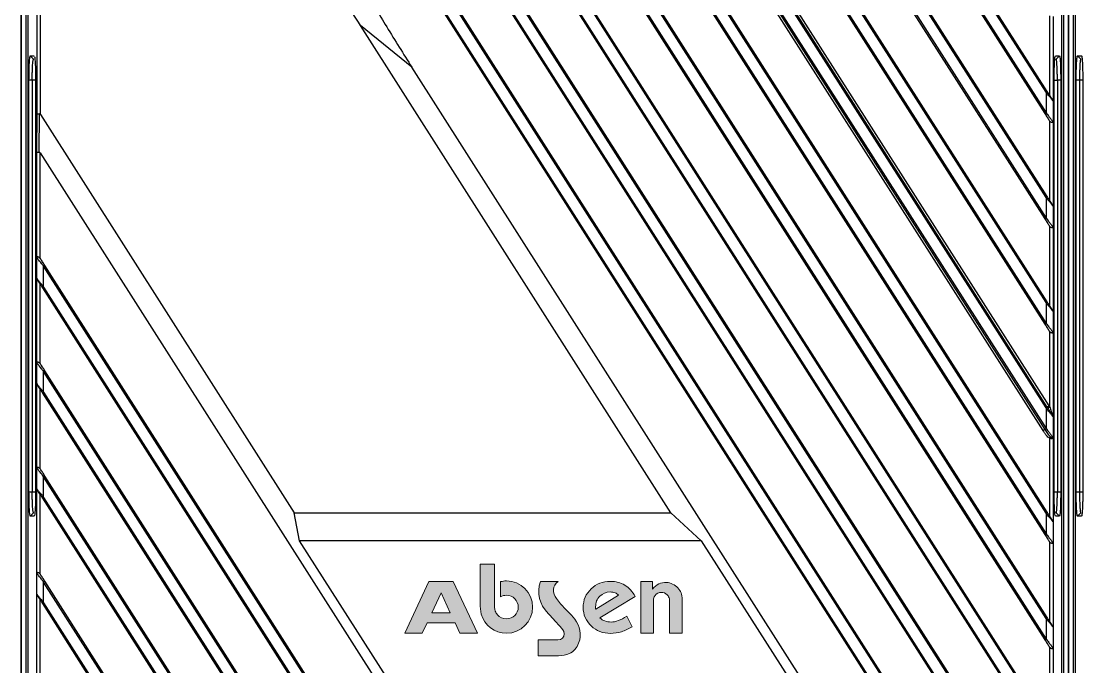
# Model space of a CAD drawing. Header units: millimetres. Extents: x 620 to 19791, y 2539 to 6969.
# Drawn here: x 8529.3 to 8681.4, y 3543.9 to 3636.4 of the extents above; entities that cross this region are included whole.
import ezdxf

# ---------------------------------------------------------------- set-up
doc = ezdxf.new("R2010")
doc.units = ezdxf.units.MM
doc.layers.add('图层 1', color=7, linetype='Continuous', lineweight=18)

# ---------------------------------------------------------------- blocks, each defined once
blk = doc.blocks.new('tgd')
at = {"true_color": 0xf58220}
h = blk.add_hatch(color=30, dxfattribs=at)
edge = h.paths.add_edge_path()
edge.add_spline(control_points=[(18210.37, 4882.79), (18210.45, 4882.59), (18210.56, 4882.4), (18210.7, 4882.24), (18211.01, 4881.88), (18211.47, 4881.66), (18211.98, 4881.66), (18212.91, 4881.66), (18213.67, 4882.42), (18213.67, 4883.35), (18213.67, 4884.29), (18212.91, 4885.05), (18211.98, 4885.05), (18211.67, 4885.05), (18211.38, 4884.97), (18211.14, 4884.83), (18211.14, 4884.83), (18211.14, 4887), (18211.14, 4887), (18211.41, 4887.06), (18211.7, 4887.1), (18211.98, 4887.1), (18214.04, 4887.1), (18215.72, 4885.41), (18215.72, 4883.35), (18215.72, 4881.29), (18214.04, 4879.61), (18211.98, 4879.61), (18210.27, 4879.61), (18208.82, 4880.76), (18208.37, 4882.32), (18208.23, 4882.84), (18208.23, 4883.32), (18208.23, 4883.85), (18208.23, 4883.85), (18208.23, 4884.46), (18208.23, 4884.46), (18208.23, 4884.46), (18208.23, 4889.52), (18208.23, 4889.52), (18208.23, 4889.52), (18210.28, 4889.52), (18210.28, 4889.52), (18210.28, 4887.62), (18210.28, 4885.71), (18210.28, 4883.81), (18210.28, 4883.46), (18210.26, 4883.13), (18210.37, 4882.79)], knot_values=[0, 0, 0, 0, 1, 1, 1, 2, 2, 2, 3, 3, 3, 4, 4, 4, 5, 5, 5, 6, 6, 6, 7, 7, 7, 8, 8, 8, 9, 9, 9, 10, 10, 10, 11, 11, 11, 12, 12, 12, 13, 13, 13, 14, 14, 14, 15, 15, 15, 16, 16, 16, 16], degree=3, periodic=0)
h = blk.add_hatch(color=256)
h.paths.add_polyline_path([(18201.29, 4882.55), (18203.94, 4882.55), (18202.61, 4885.39)], flags=16)
h.paths.add_polyline_path([(18204.61, 4881.11), (18200.62, 4881.11), (18199.92, 4879.61), (18197.4, 4879.61), (18200.86, 4887.03), (18203.13, 4887.03), (18204.37, 4887.03), (18207.83, 4879.61), (18205.31, 4879.61)])
h = blk.add_hatch(color=256)
edge = h.paths.add_edge_path()
edge.add_spline(control_points=[(18216.85, 4887.03), (18216.85, 4887.03), (18219.38, 4887.03), (18219.38, 4887.03), (18218.51, 4886.41), (18218.57, 4885.39), (18219.14, 4884.57), (18219.31, 4884.32), (18219.51, 4884.07), (18219.73, 4883.81), (18220.42, 4882.98), (18221.18, 4882.42), (18221.76, 4881.62), (18222.51, 4880.59), (18222.82, 4879.45), (18222.32, 4878.18), (18222.07, 4877.52), (18221.61, 4876.97), (18220.99, 4876.69), (18220.53, 4876.47), (18220, 4876.39), (18219.44, 4876.39), (18219.44, 4876.39), (18216.53, 4876.39), (18216.53, 4876.39), (18216.53, 4876.39), (18216.53, 4878.64), (18216.53, 4878.64), (18216.53, 4878.64), (18219.35, 4878.64), (18219.35, 4878.64), (18219.35, 4878.64), (18219.35, 4878.64), (18219.35, 4878.64), (18219.35, 4878.64), (18219.35, 4878.64), (18219.35, 4878.64), (18219.35, 4878.64), (18219.36, 4878.64), (18219.36, 4878.64), (18219.36, 4878.64), (18219.36, 4878.64), (18219.36, 4878.64), (18219.85, 4878.65), (18220.25, 4879.05), (18220.25, 4879.54), (18220.25, 4879.97), (18219.91, 4880.27), (18219.65, 4880.57), (18219, 4881.31), (18218.32, 4882.06), (18217.95, 4882.44), (18216.65, 4883.79), (18216.3, 4885.33), (18216.85, 4887.03)], knot_values=[0, 0, 0, 0, 1, 1, 1, 2, 2, 2, 3, 3, 3, 4, 4, 4, 5, 5, 5, 6, 6, 6, 7, 7, 7, 8, 8, 8, 9, 9, 9, 10, 10, 10, 11, 11, 11, 12, 12, 12, 13, 13, 13, 14, 14, 14, 15, 15, 15, 16, 16, 16, 17, 17, 17, 18, 18, 18, 18], degree=3, periodic=0)
h = blk.add_hatch(color=256)
edge = h.paths.add_edge_path()
edge.add_spline(control_points=[(18229.97, 4880.54), (18229.47, 4880.22), (18228.97, 4879.98), (18228.46, 4879.82), (18227.95, 4879.66), (18227.42, 4879.58), (18226.88, 4879.58), (18226.34, 4879.58), (18225.84, 4879.67), (18225.37, 4879.85), (18224.91, 4880.03), (18224.49, 4880.3), (18224.12, 4880.65), (18223.75, 4881), (18223.46, 4881.41), (18223.26, 4881.86), (18223.07, 4882.32), (18222.97, 4882.8), (18222.97, 4883.31), (18222.97, 4883.83), (18223.07, 4884.31), (18223.26, 4884.76), (18223.45, 4885.2), (18223.74, 4885.61), (18224.12, 4885.97), (18224.49, 4886.33), (18224.9, 4886.59), (18225.36, 4886.77), (18225.81, 4886.94), (18226.32, 4887.03), (18226.88, 4887.03), (18227.64, 4887.03), (18228.32, 4886.85), (18228.92, 4886.49), (18229.52, 4886.12), (18230.02, 4885.59), (18230.41, 4884.89), (18230.41, 4884.89), (18225.36, 4881.81), (18225.36, 4881.81), (18225.58, 4881.61), (18225.82, 4881.46), (18226.09, 4881.36), (18226.36, 4881.26), (18226.65, 4881.21), (18226.97, 4881.21), (18227.29, 4881.21), (18227.64, 4881.27), (18228, 4881.41), (18228.37, 4881.54), (18228.78, 4881.75), (18229.24, 4882.04), (18229.24, 4882.04), (18229.97, 4880.54), (18229.97, 4880.54)], knot_values=[0, 0, 0, 0, 1, 1, 1, 2, 2, 2, 3, 3, 3, 4, 4, 4, 5, 5, 5, 6, 6, 6, 7, 7, 7, 8, 8, 8, 9, 9, 9, 10, 10, 10, 11, 11, 11, 12, 12, 12, 13, 13, 13, 14, 14, 14, 15, 15, 15, 16, 16, 16, 17, 17, 17, 18, 18, 18, 18], degree=3, periodic=0)
edge = h.paths.add_edge_path(flags=16)
edge.add_spline(control_points=[(18224.76, 4883.06), (18224.76, 4883.06), (18228.05, 4885.04), (18228.05, 4885.04), (18227.9, 4885.2), (18227.73, 4885.32), (18227.53, 4885.4), (18227.33, 4885.48), (18227.1, 4885.52), (18226.85, 4885.52), (18226.25, 4885.52), (18225.75, 4885.32), (18225.35, 4884.91), (18224.95, 4884.51), (18224.75, 4883.99), (18224.75, 4883.38), (18224.75, 4883.29), (18224.75, 4883.23), (18224.75, 4883.18), (18224.75, 4883.14), (18224.76, 4883.1), (18224.76, 4883.06)], knot_values=[0, 0, 0, 0, 1, 1, 1, 2, 2, 2, 3, 3, 3, 4, 4, 4, 5, 5, 5, 6, 6, 6, 7, 7, 7, 7], degree=3, periodic=0)
h = blk.add_hatch(color=256)
edge = h.paths.add_edge_path()
edge.add_spline(control_points=[(18231.21, 4879.61), (18231.21, 4879.61), (18231.21, 4887.03), (18231.21, 4887.03), (18231.21, 4887.03), (18232.88, 4887.03), (18232.88, 4887.03), (18232.88, 4887.03), (18232.88, 4885.93), (18232.88, 4885.93), (18233.46, 4886.62), (18234.04, 4886.89), (18234.93, 4886.87), (18235.41, 4886.87), (18236.16, 4886.55), (18236.55, 4886.09), (18236.91, 4885.63), (18237.17, 4885.24), (18237.17, 4884.39), (18237.17, 4884.39), (18237.17, 4879.61), (18237.17, 4879.61), (18237.17, 4879.61), (18235.35, 4879.61), (18235.35, 4879.61), (18235.35, 4879.61), (18235.35, 4883.76), (18235.35, 4883.76), (18235.35, 4884.01), (18235.35, 4884.27), (18235.31, 4884.52), (18235.28, 4884.71), (18235.17, 4884.92), (18235.01, 4885.1), (18234.55, 4885.59), (18233.69, 4885.58), (18233.27, 4885.03), (18233.04, 4884.74), (18233.02, 4884.45), (18233.02, 4883.72), (18233.02, 4883.72), (18233.02, 4879.61), (18233.02, 4879.61), (18233.02, 4879.61), (18231.21, 4879.61), (18231.21, 4879.61)], knot_values=[0, 0, 0, 0, 1, 1, 1, 2, 2, 2, 3, 3, 3, 4, 4, 4, 5, 5, 5, 6, 6, 6, 7, 7, 7, 8, 8, 8, 9, 9, 9, 10, 10, 10, 11, 11, 11, 12, 12, 12, 13, 13, 13, 14, 14, 14, 15, 15, 15, 15], degree=3, periodic=0)
at = {"color": 7, "linetype": 'Continuous', "lineweight": 25}
for p, q in [((18289.27, 4863.69), (18185.1, 5027.2)), ((18186.76, 5027.58), (18289.27, 4866.67)), ((18194.1, 5028.15), (18289.27, 4878.77)), ((18194.63, 5026.95), (18289.1, 4878.66)), ((18289.27, 4881.74), (18196, 5028.15)), ((18289.44, 4881.85), (18197, 5026.95)), ((18203.7, 5028.15), (18289.27, 4893.84)), ((18204.23, 5026.95), (18289.1, 4893.73)), ((18289.27, 4896.82), (18205.6, 5028.15)), ((18289.44, 4896.93), (18206.6, 5026.95)), ((18213.31, 5028.15), (18289.27, 4908.92)), ((18213.84, 5026.95), (18289.1, 4908.81)), ((18289.27, 4911.89), (18215.2, 5028.15)), ((18289.44, 4912), (18216.21, 5026.95)), ((18222.91, 5028.15), (18289.27, 4923.99)), ((18223.44, 5026.95), (18289.1, 4923.88)), ((18289.27, 4926.97), (18224.81, 5028.15)), ((18289.44, 4927.08), (18225.81, 5026.95)), ((18232.52, 5028.15), (18289.27, 4939.07)), ((18233.04, 5026.95), (18289.1, 4938.96)), ((18289.27, 4942.05), (18234.41, 5028.15)), ((18289.44, 4942.15), (18235.41, 5026.95)), ((18242.12, 5028.15), (18289.27, 4954.14)), ((18242.65, 5026.95), (18289.1, 4954.04)), ((18289.27, 4957.12), (18244.02, 5028.15)), ((18289.44, 4957.23), (18245.02, 5026.95)), ((18185.78, 5025.77), (18289.1, 4863.58)), ((18289.44, 4866.78), (18187.82, 5026.29)), ((18288.85, 4908.65), (18214.63, 5025.15)), ((18217.71, 5025.15), (18289.69, 4912.16)), ((18289.27, 4848.61), (18178.1, 5023.11)), ((18289.27, 4851.59), (18179.71, 5023.56)), ((18289.44, 4851.7), (18180.35, 5022.94)), ((18178.89, 5021.51), (18289.1, 4848.51)), ((18289.27, 4836.52), (18174.52, 5016.64)), ((18289.44, 4836.62), (18175.88, 5014.87)), ((18289.27, 4833.54), (18174.17, 5014.21)), ((18175.58, 5011.62), (18289.1, 4833.43)), ((18144.74, 4954.06), (18144.74, 5006.9)), ((18145.24, 4953.91), (18145.24, 5006.9)), ((18142.48, 4763.25), (18142.48, 5002.46)), ((18142.48, 5002.46), (18142.48, 4763.25)), ((18143.2, 4763.25), (18143.2, 5002.46)), ((18143.43, 5002.46), (18143.43, 4763.25)), ((18291.53, 4763.25), (18291.53, 5002.46)), ((18291.75, 5002.46), (18291.75, 4763.25)), ((18292.48, 5002.46), (18292.48, 4763.25)), ((18292.48, 4763.25), (18292.48, 5002.46)), ((18293.2, 4763.25), (18293.2, 5002.46)), ((18293.43, 5002.46), (18293.43, 4763.25)), ((18289.77, 4968.07), (18289.77, 4956.71)), ((18290.27, 4967.96), (18290.27, 4955.87)), ((18235.53, 4896.86), (18191.05, 4966.69)), ((18198.43, 4960.69), (18191.05, 4966.69)), ((18143.77, 4962.33), (18144.35, 4962.33)), ((18143.77, 4962.33), (18144.24, 4961.86)), ((18290.61, 4962.33), (18291.19, 4962.33)), ((18290.71, 4961.86), (18291.19, 4962.33)), ((18293.77, 4962.33), (18294.35, 4962.33)), ((18293.77, 4962.33), (18294.24, 4961.86)), ((18289.77, 4817.31), (18198.43, 4960.69)), ((18143.59, 4899.86), (18143.59, 4958.86)), ((18144.06, 4958.86), (18143.59, 4958.86)), ((18144.06, 4958.86), (18144.06, 4899.86)), ((18144.53, 4958.86), (18144.53, 4899.86)), ((18290.43, 4899.86), (18290.43, 4958.86)), ((18291.37, 4958.86), (18290.89, 4958.86)), ((18290.89, 4958.86), (18290.89, 4899.86)), ((18291.37, 4958.86), (18291.37, 4899.86)), ((18293.59, 4899.86), (18293.59, 4958.86)), ((18294.06, 4958.86), (18293.59, 4958.86)), ((18294.06, 4958.86), (18294.06, 4899.86)), ((18294.53, 4958.86), (18294.53, 4899.86)), ((18289.27, 4957.12), (18289.27, 4954.14)), ((18290.27, 4955.87), (18290.27, 4952.89)), ((18144.69, 4948.56), (18144.74, 4954.06)), ((18145.05, 4948.51), (18145.11, 4954.01)), ((18145.24, 4953.91), (18181.58, 4896.86)), ((18289.77, 4952.99), (18289.72, 4953.05)), ((18289.77, 4952.99), (18289.77, 4941.63)), ((18290.27, 4952.89), (18290.27, 4940.79)), ((18144.69, 4933.43), (18144.69, 4948.56)), ((18145.19, 4948.41), (18236.53, 4805.03)), ((18145.19, 4933.32), (18145.19, 4948.41)), ((18289.27, 4942.05), (18289.27, 4939.07)), ((18290.27, 4940.79), (18290.27, 4937.81)), ((18289.77, 4937.92), (18289.72, 4937.98)), ((18289.77, 4937.92), (18289.77, 4926.56)), ((18290.27, 4937.81), (18290.27, 4925.72)), ((18144.69, 4930.45), (18144.69, 4933.43)), ((18145.19, 4933.32), (18145.23, 4933.26)), ((18145.69, 4929.19), (18145.69, 4932.17)), ((18260.78, 4751.51), (18145.69, 4932.17)), ((18259.37, 4754.09), (18145.86, 4932.28)), ((18144.69, 4918.35), (18144.69, 4930.45)), ((18145.19, 4918.25), (18145.19, 4929.61)), ((18145.52, 4929.09), (18259.07, 4750.84)), ((18145.69, 4929.19), (18260.44, 4749.07)), ((18289.27, 4926.97), (18289.27, 4923.99)), ((18290.27, 4925.72), (18290.27, 4922.74)), ((18289.77, 4922.84), (18289.72, 4922.9)), ((18289.77, 4922.84), (18289.77, 4912.04)), ((18290.27, 4922.74), (18290.27, 4910.64)), ((18144.69, 4915.37), (18144.69, 4918.35)), ((18145.19, 4918.25), (18145.23, 4918.18)), ((18256.85, 4742.6), (18145.69, 4917.1)), ((18145.69, 4914.12), (18145.69, 4917.1)), ((18256.07, 4744.2), (18145.86, 4917.2)), ((18144.69, 4903.28), (18144.69, 4915.37)), ((18145.19, 4903.17), (18145.19, 4914.53)), ((18145.52, 4914.01), (18254.61, 4742.77)), ((18145.69, 4914.12), (18255.25, 4742.15)), ((18289.27, 4911.89), (18289.27, 4908.92)), ((18289.52, 4911.88), (18289.44, 4912)), ((18289.69, 4912.16), (18289.77, 4912.04)), ((18290.27, 4910.64), (18290.27, 4907.66)), ((18289.77, 4907.55), (18289.77, 4896.41)), ((18290.27, 4907.66), (18290.27, 4895.56)), ((18144.69, 4900.3), (18144.69, 4903.28)), ((18145.19, 4903.17), (18145.23, 4903.11)), ((18249.18, 4739.95), (18145.86, 4902.13)), ((18145.69, 4899.04), (18145.69, 4902.02)), ((18249.85, 4738.52), (18145.69, 4902.02)), ((18143.59, 4899.86), (18144.06, 4899.86)), ((18144.69, 4888.2), (18144.69, 4900.3)), ((18145.19, 4888.09), (18145.19, 4899.46)), ((18290.89, 4899.86), (18291.37, 4899.86)), ((18293.59, 4899.86), (18294.06, 4899.86)), ((18145.52, 4898.94), (18247.14, 4739.42)), ((18145.69, 4899.04), (18248.2, 4738.14)), ((18144.24, 4896.86), (18143.77, 4896.38)), ((18144.35, 4896.38), (18143.77, 4896.38)), ((18182.35, 4892.86), (18181.58, 4896.86)), ((18181.58, 4896.86), (18235.53, 4896.86)), ((18235.53, 4896.86), (18239.86, 4892.86)), ((18289.27, 4896.82), (18289.27, 4893.84)), ((18291.19, 4896.38), (18290.61, 4896.38)), ((18291.19, 4896.38), (18290.71, 4896.86)), ((18294.24, 4896.86), (18293.77, 4896.38)), ((18294.35, 4896.38), (18293.77, 4896.38)), ((18290.27, 4895.56), (18290.27, 4892.59)), ((18195.1, 4872.86), (18182.35, 4892.86)), ((18239.86, 4892.86), (18182.35, 4892.86)), ((18239.86, 4892.86), (18252.6, 4872.86)), ((18289.77, 4892.69), (18289.72, 4892.75)), ((18289.77, 4892.69), (18289.77, 4881.33)), ((18290.27, 4892.59), (18290.27, 4880.49)), ((18144.69, 4885.22), (18144.69, 4888.2)), ((18145.19, 4888.09), (18145.23, 4888.03)), ((18145.69, 4883.97), (18145.69, 4886.94)), ((18240.85, 4737.56), (18145.69, 4886.94)), ((18240.33, 4738.76), (18145.86, 4887.05)), ((18144.69, 4873.13), (18144.69, 4885.22)), ((18145.19, 4873.02), (18145.19, 4884.38)), ((18145.69, 4883.97), (18238.96, 4737.56)), ((18145.52, 4883.86), (18237.96, 4738.76)), ((18289.27, 4881.74), (18289.27, 4878.77)), ((18290.27, 4880.49), (18290.27, 4877.51)), ((18289.77, 4877.62), (18289.72, 4877.68)), ((18289.77, 4877.62), (18289.77, 4866.25)), ((18290.27, 4877.51), (18290.27, 4865.41))]:
    blk.add_line(p, q, dxfattribs=at)
at = {"color": 8, "linetype": 'Continuous', "lineweight": 25}
for p, q in [((18144.53, 4958.86), (18144.06, 4958.86)), ((18290.43, 4958.86), (18290.89, 4958.86)), ((18294.53, 4958.86), (18294.06, 4958.86)), ((18144.06, 4899.86), (18144.53, 4899.86)), ((18290.43, 4899.86), (18290.89, 4899.86)), ((18294.06, 4899.86), (18294.53, 4899.86))]:
    blk.add_line(p, q, dxfattribs=at)
blk.add_line((18210.37, 4882.79), (18210.37, 4882.79))
blk.add_line((18210.37, 4882.79), (18210.37, 4882.79))
blk.add_line((18210.37, 4882.79), (18210.37, 4882.79))
at = {"color": 7, "linetype": 'Continuous', "lineweight": 25, "flags": 128}
for points in [[(18289.1, 4954.04), (18289.1, 4954.04), (18289.11, 4954.04), (18289.13, 4954.05), (18289.15, 4954.07), (18289.17, 4954.08), (18289.2, 4954.1), (18289.24, 4954.12), (18289.27, 4954.14)], [(18289.1, 4938.96), (18289.1, 4938.96), (18289.11, 4938.97), (18289.13, 4938.98), (18289.15, 4938.99), (18289.17, 4939.01), (18289.2, 4939.03), (18289.24, 4939.05), (18289.27, 4939.07)], [(18145.86, 4932.28), (18145.85, 4932.28), (18145.84, 4932.27), (18145.83, 4932.26), (18145.81, 4932.25), (18145.78, 4932.23), (18145.75, 4932.21), (18145.72, 4932.19), (18145.69, 4932.17)], [(18289.44, 4927.08), (18289.43, 4927.08), (18289.42, 4927.07), (18289.41, 4927.06), (18289.39, 4927.05), (18289.36, 4927.03), (18289.33, 4927.01), (18289.3, 4926.99), (18289.27, 4926.97)], [(18145.86, 4917.2), (18145.85, 4917.2), (18145.84, 4917.2), (18145.83, 4917.19), (18145.81, 4917.17), (18145.78, 4917.16), (18145.75, 4917.14), (18145.72, 4917.12), (18145.69, 4917.1)], [(18145.52, 4914.01), (18145.52, 4914.01), (18145.53, 4914.02), (18145.55, 4914.03), (18145.57, 4914.04), (18145.59, 4914.06), (18145.62, 4914.08), (18145.65, 4914.1), (18145.69, 4914.12)], [(18289.69, 4912.16), (18289.64, 4912.13), (18289.59, 4912.1), (18289.55, 4912.07), (18289.51, 4912.05), (18289.48, 4912.03), (18289.46, 4912.01), (18289.44, 4912), (18289.44, 4912)], [(18145.86, 4902.13), (18145.85, 4902.13), (18145.84, 4902.12), (18145.83, 4902.11), (18145.81, 4902.1), (18145.78, 4902.08), (18145.75, 4902.06), (18145.72, 4902.04), (18145.69, 4902.02)], [(18145.52, 4898.94), (18145.52, 4898.94), (18145.53, 4898.94), (18145.55, 4898.95), (18145.57, 4898.97), (18145.59, 4898.98), (18145.62, 4899), (18145.65, 4899.02), (18145.69, 4899.04)], [(18289.1, 4893.73), (18289.1, 4893.74), (18289.11, 4893.74), (18289.13, 4893.75), (18289.15, 4893.77), (18289.17, 4893.78), (18289.2, 4893.8), (18289.24, 4893.82), (18289.27, 4893.84)], [(18145.86, 4887.05), (18145.85, 4887.05), (18145.84, 4887.04), (18145.83, 4887.03), (18145.81, 4887.02), (18145.78, 4887), (18145.75, 4886.99), (18145.72, 4886.97), (18145.69, 4886.94)], [(18145.52, 4883.86), (18145.52, 4883.86), (18145.53, 4883.87), (18145.55, 4883.88), (18145.57, 4883.89), (18145.59, 4883.91), (18145.62, 4883.93), (18145.65, 4883.95), (18145.69, 4883.97)], [(18289.44, 4881.85), (18289.43, 4881.85), (18289.42, 4881.84), (18289.41, 4881.83), (18289.39, 4881.82), (18289.36, 4881.8), (18289.33, 4881.78), (18289.3, 4881.76), (18289.27, 4881.74)]]:
    blk.add_lwpolyline(points, dxfattribs=at)
at = {"color": 7, "linetype": 'Continuous', "lineweight": 25}
for points, knots in [([(18191.05, 4966.69), (18189.56, 4969.06), (18186.69, 4973.64), (18182.68, 4980.6), (18179.01, 4987.49), (18176.25, 4993.39), (18174.32, 4998.1), (18173.03, 5001.66), (18171.95, 5005.16), (18171.19, 5008.34), (18170.7, 5011.08), (18170.44, 5013.48), (18170.37, 5016.28), (18170.62, 5018.92), (18171.22, 5021.34), (18171.73, 5022.52), (18171.99, 5023.11)], [0, 0, 0, 0, 0.136796, 0.26403, 0.392617, 0.518444, 0.581994, 0.641239, 0.703307, 0.760788, 0.801048, 0.839503, 0.87864, 0.937501, 0.968675, 1, 1, 1, 1]), ([(18177.82, 5008.1), (18177.95, 5006.66), (18178.21, 5003.82), (18179.2, 4999.6), (18180.45, 4995.5), (18181.94, 4991.47), (18183.6, 4987.5), (18185.7, 4982.96), (18188.34, 4977.77), (18191.49, 4972.09), (18194.87, 4966.34), (18197.22, 4962.61), (18198.43, 4960.69)], [0, 0, 0, 0, 0.082893, 0.164199, 0.248341, 0.329369, 0.411417, 0.49587, 0.616703, 0.746397, 0.869316, 1, 1, 1, 1]), ([(18143.59, 4958.86), (18143.59, 4959.3), (18143.6, 4960.21), (18143.64, 4961.37), (18143.7, 4962.17), (18143.75, 4962.28), (18143.77, 4962.33)], [0, 0, 0, 0, 0.246603, 0.4999631, 0.7533416, 1, 1, 1, 1]), ([(18144.06, 4958.86), (18144.06, 4959.06), (18144.06, 4959.46), (18144.07, 4960.04), (18144.09, 4960.58), (18144.12, 4961.18), (18144.15, 4961.52), (18144.18, 4961.69), (18144.21, 4961.81), (18144.23, 4961.84), (18144.24, 4961.86)], [0, 0, 0, 0, 0.131312, 0.254598, 0.383489, 0.523401, 0.751484, 0.778362, 0.828817, 1, 1, 1, 1]), ([(18144.38, 4962.19), (18144.4, 4962.16), (18144.43, 4962.06), (18144.48, 4961.36), (18144.52, 4960.22), (18144.53, 4959.3), (18144.53, 4958.86)], [0, 0, 0, 0, 0.12711, 0.420701, 0.714273, 1, 1, 1, 1]), ([(18290.43, 4958.86), (18290.43, 4959.3), (18290.44, 4960.21), (18290.48, 4961.37), (18290.54, 4962.17), (18290.59, 4962.28), (18290.61, 4962.33)], [0, 0, 0, 0, 0.246594, 0.499973, 0.753386, 1, 1, 1, 1]), ([(18290.89, 4958.86), (18290.89, 4959.06), (18290.89, 4959.46), (18290.88, 4960.04), (18290.86, 4960.58), (18290.83, 4961.17), (18290.8, 4961.51), (18290.77, 4961.69), (18290.75, 4961.81), (18290.73, 4961.84), (18290.71, 4961.86)], [0, 0, 0, 0, 0.13099, 0.254123, 0.382192, 0.521229, 0.74853, 0.776108, 0.827291, 1, 1, 1, 1]), ([(18291.19, 4962.33), (18291.21, 4962.28), (18291.26, 4962.17), (18291.32, 4961.37), (18291.36, 4960.21), (18291.37, 4959.3), (18291.37, 4958.86)], [0, 0, 0, 0, 0.246579, 0.499961, 0.753347, 1, 1, 1, 1]), ([(18293.59, 4958.86), (18293.59, 4958.92), (18293.59, 4959.05), (18293.59, 4959.24), (18293.59, 4959.43), (18293.59, 4959.62), (18293.6, 4959.8), (18293.6, 4959.99), (18293.6, 4960.32), (18293.62, 4960.79), (18293.64, 4961.33), (18293.67, 4961.77), (18293.7, 4962.04), (18293.72, 4962.19), (18293.74, 4962.27), (18293.75, 4962.32), (18293.76, 4962.33), (18293.77, 4962.33)], [0, 0, 0, 0, 0.035389, 0.070551, 0.105594, 0.140628, 0.175763, 0.211108, 0.24677, 0.37421, 0.499994, 0.625649, 0.753238, 0.815424, 0.876889, 0.938218, 1, 1, 1, 1]), ([(18294.24, 4961.86), (18294.24, 4961.85), (18294.23, 4961.85), (18294.22, 4961.84), (18294.21, 4961.81), (18294.2, 4961.76), (18294.18, 4961.68), (18294.16, 4961.56), (18294.15, 4961.43), (18294.13, 4961.26), (18294.12, 4961.05), (18294.1, 4960.76), (18294.09, 4960.37), (18294.07, 4959.95), (18294.06, 4959.6), (18294.06, 4959.35), (18294.06, 4959.1), (18294.06, 4958.94), (18294.06, 4958.86)], [0, 0, 0, 0, 0.036028, 0.072495, 0.109413, 0.146785, 0.230278, 0.280773, 0.345311, 0.409735, 0.477199, 0.548468, 0.664987, 0.785101, 0.840175, 0.896589, 0.948315, 1, 1, 1, 1]), ([(18294.35, 4962.33), (18294.35, 4962.33), (18294.36, 4962.33), (18294.37, 4962.31), (18294.38, 4962.28), (18294.39, 4962.25), (18294.4, 4962.2), (18294.41, 4962.14), (18294.42, 4962.01), (18294.45, 4961.77), (18294.48, 4961.33), (18294.5, 4960.79), (18294.51, 4960.28), (18294.52, 4959.85), (18294.53, 4959.52), (18294.53, 4959.19), (18294.53, 4958.97), (18294.53, 4958.86)], [0, 0, 0, 0, 0.035354, 0.07049, 0.105517, 0.140546, 0.175685, 0.211043, 0.246726, 0.374242, 0.500007, 0.625685, 0.753272, 0.815425, 0.876874, 0.938203, 1, 1, 1, 1]), ([(18289.44, 4957.23), (18289.43, 4957.23), (18289.43, 4957.22), (18289.39, 4957.2), (18289.33, 4957.16), (18289.29, 4957.13), (18289.27, 4957.12)], [0, 0, 0, 0, 0.250002, 0.50001, 0.750016, 1, 1, 1, 1]), ([(18290.27, 4955.87), (18290.26, 4955.87), (18290.25, 4955.89), (18290.17, 4955.99), (18290.06, 4956.13), (18289.89, 4956.35), (18289.62, 4956.67), (18289.39, 4956.96), (18289.27, 4957.12)], [0, 0, 0, 0, 0.098061, 0.217258, 0.34294, 0.45913, 0.70437, 1, 1, 1, 1]), ([(18290.19, 4956.05), (18290.17, 4956.08), (18290.13, 4956.14), (18290.01, 4956.32), (18289.79, 4956.68), (18289.58, 4957.01), (18289.44, 4957.23)], [0, 0, 0, 0, 0.115372, 0.245987, 0.4961, 1, 1, 1, 1]), ([(18290.19, 4956.05), (18290.21, 4956.01), (18290.25, 4955.95), (18290.26, 4955.89), (18290.27, 4955.87)], [0, 0, 0, 0, 0.54153, 1, 1, 1, 1]), ([(18144.74, 4954.06), (18144.75, 4954.05), (18144.77, 4954.04), (18144.87, 4954.03), (18144.98, 4954.02), (18145.07, 4954.02), (18145.11, 4954.01)], [0, 0, 0, 0, 0.305428, 0.573966, 0.80551, 1, 1, 1, 1]), ([(18145.24, 4953.91), (18145.22, 4953.93), (18145.2, 4953.97), (18145.15, 4954.01), (18145.12, 4954.01), (18145.11, 4954.01)], [0, 0, 0, 0, 0.515635, 0.764087, 1, 1, 1, 1]), ([(18289.1, 4954.04), (18289.21, 4953.86), (18289.43, 4953.52), (18289.63, 4953.21), (18289.72, 4953.05)], [0, 0, 0, 0, 0.502861, 1, 1, 1, 1]), ([(18289.27, 4954.14), (18289.4, 4953.98), (18289.63, 4953.69), (18289.9, 4953.36), (18290.07, 4953.14), (18290.18, 4953), (18290.24, 4952.92), (18290.26, 4952.88), (18290.27, 4952.89), (18290.27, 4952.89)], [0, 0, 0, 0, 0.30207, 0.55067, 0.665671, 0.787576, 0.91898, 0.964421, 1, 1, 1, 1]), ([(18289.77, 4952.99), (18289.79, 4952.97), (18289.84, 4952.91), (18289.93, 4952.86), (18290.03, 4952.82), (18290.11, 4952.81), (18290.17, 4952.8), (18290.22, 4952.82), (18290.25, 4952.85), (18290.26, 4952.87), (18290.27, 4952.89)], [0, 0, 0, 0, 0.134895, 0.261911, 0.394646, 0.528442, 0.642516, 0.748171, 0.855387, 1, 1, 1, 1]), ([(18144.69, 4948.56), (18144.69, 4948.56), (18144.71, 4948.54), (18144.79, 4948.53), (18144.9, 4948.52), (18145, 4948.52), (18145.05, 4948.51)], [0, 0, 0, 0, 0.244952, 0.484122, 0.750682, 1, 1, 1, 1]), ([(18145.19, 4948.41), (18145.17, 4948.43), (18145.15, 4948.47), (18145.1, 4948.51), (18145.07, 4948.51), (18145.05, 4948.51)], [0, 0, 0, 0, 0.515842, 0.765288, 1, 1, 1, 1]), ([(18289.44, 4942.15), (18289.43, 4942.15), (18289.43, 4942.15), (18289.39, 4942.12), (18289.33, 4942.09), (18289.29, 4942.06), (18289.27, 4942.05)], [0, 0, 0, 0, 0.250001, 0.500005, 0.750011, 1, 1, 1, 1]), ([(18290.27, 4940.79), (18290.26, 4940.8), (18290.25, 4940.81), (18290.17, 4940.92), (18290.06, 4941.05), (18289.89, 4941.27), (18289.62, 4941.6), (18289.39, 4941.89), (18289.27, 4942.05)], [0, 0, 0, 0, 0.098061, 0.217258, 0.34294, 0.45913, 0.704371, 1, 1, 1, 1]), ([(18290.19, 4940.97), (18290.17, 4941), (18290.13, 4941.07), (18290.01, 4941.25), (18289.79, 4941.6), (18289.58, 4941.93), (18289.44, 4942.15)], [0, 0, 0, 0, 0.115375, 0.245989, 0.496102, 1, 1, 1, 1]), ([(18290.19, 4940.97), (18290.21, 4940.94), (18290.25, 4940.87), (18290.26, 4940.82), (18290.27, 4940.79)], [0, 0, 0, 0, 0.541519, 1, 1, 1, 1]), ([(18289.1, 4938.96), (18289.21, 4938.79), (18289.43, 4938.44), (18289.63, 4938.13), (18289.72, 4937.98)], [0, 0, 0, 0, 0.50286, 1, 1, 1, 1]), ([(18289.27, 4939.07), (18289.4, 4938.91), (18289.63, 4938.61), (18289.9, 4938.28), (18290.07, 4938.06), (18290.18, 4937.92), (18290.24, 4937.84), (18290.26, 4937.81), (18290.27, 4937.81), (18290.27, 4937.81)], [0, 0, 0, 0, 0.302069, 0.55067, 0.66567, 0.787576, 0.918981, 0.964419, 1, 1, 1, 1]), ([(18289.77, 4937.92), (18289.79, 4937.89), (18289.84, 4937.84), (18289.93, 4937.78), (18290.03, 4937.75), (18290.11, 4937.73), (18290.17, 4937.73), (18290.22, 4937.74), (18290.25, 4937.77), (18290.26, 4937.8), (18290.27, 4937.81)], [0, 0, 0, 0, 0.1348976, 0.2619106, 0.394645, 0.5284431, 0.6425228, 0.7481702, 0.8553757, 1, 1, 1, 1]), ([(18145.19, 4933.32), (18145.16, 4933.35), (18145.11, 4933.4), (18145.02, 4933.45), (18144.93, 4933.49), (18144.85, 4933.51), (18144.78, 4933.51), (18144.71, 4933.49), (18144.7, 4933.45), (18144.69, 4933.43)], [0, 0, 0, 0, 0.134064, 0.262042, 0.388292, 0.526967, 0.642029, 0.751286, 1, 1, 1, 1]), ([(18145.69, 4932.17), (18145.58, 4932.31), (18145.34, 4932.61), (18145.06, 4932.94), (18144.89, 4933.19), (18144.79, 4933.3), (18144.71, 4933.38), (18144.7, 4933.41), (18144.69, 4933.43)], [0, 0, 0, 0, 0.2572603, 0.5680919, 0.677195, 0.7708632, 0.8808675, 1, 1, 1, 1]), ([(18145.86, 4932.28), (18145.75, 4932.45), (18145.53, 4932.8), (18145.33, 4933.11), (18145.23, 4933.26)], [0, 0, 0, 0, 0.502858, 1, 1, 1, 1]), ([(18144.69, 4930.45), (18144.69, 4930.44), (18144.71, 4930.43), (18144.77, 4930.34), (18144.88, 4930.21), (18145.06, 4929.99), (18145.33, 4929.64), (18145.56, 4929.35), (18145.69, 4929.19)], [0, 0, 0, 0, 0.09337, 0.196879, 0.314766, 0.449933, 0.705778, 1, 1, 1, 1]), ([(18144.77, 4930.27), (18144.74, 4930.3), (18144.7, 4930.37), (18144.69, 4930.42), (18144.69, 4930.45)], [0, 0, 0, 0, 0.585158, 1, 1, 1, 1]), ([(18144.77, 4930.27), (18144.79, 4930.24), (18144.83, 4930.17), (18144.94, 4929.99), (18145.17, 4929.64), (18145.38, 4929.31), (18145.52, 4929.09)], [0, 0, 0, 0, 0.115365, 0.245984, 0.496102, 1, 1, 1, 1]), ([(18145.52, 4929.09), (18145.52, 4929.09), (18145.53, 4929.09), (18145.57, 4929.12), (18145.62, 4929.15), (18145.67, 4929.18), (18145.69, 4929.19)], [0, 0, 0, 0, 0.2499888, 0.4999848, 0.7499992, 1, 1, 1, 1]), ([(18290.27, 4925.72), (18290.26, 4925.72), (18290.25, 4925.74), (18290.17, 4925.84), (18290.06, 4925.98), (18289.89, 4926.2), (18289.62, 4926.52), (18289.39, 4926.81), (18289.27, 4926.97)], [0, 0, 0, 0, 0.098061, 0.217259, 0.342941, 0.45913, 0.704371, 1, 1, 1, 1]), ([(18290.19, 4925.89), (18290.17, 4925.93), (18290.13, 4925.99), (18290.01, 4926.17), (18289.79, 4926.53), (18289.58, 4926.86), (18289.44, 4927.08)], [0, 0, 0, 0, 0.115375, 0.245988, 0.496102, 1, 1, 1, 1]), ([(18290.19, 4925.89), (18290.21, 4925.86), (18290.25, 4925.8), (18290.26, 4925.74), (18290.27, 4925.72)], [0, 0, 0, 0, 0.541517, 1, 1, 1, 1]), ([(18289.27, 4923.99), (18289.25, 4923.98), (18289.2, 4923.95), (18289.15, 4923.91), (18289.11, 4923.89), (18289.1, 4923.89), (18289.1, 4923.88)], [0, 0, 0, 0, 0.250003, 0.500004, 0.750006, 1, 1, 1, 1]), ([(18289.1, 4923.88), (18289.21, 4923.71), (18289.43, 4923.37), (18289.63, 4923.06), (18289.72, 4922.9)], [0, 0, 0, 0, 0.502862, 1, 1, 1, 1]), ([(18289.27, 4923.99), (18289.4, 4923.83), (18289.63, 4923.54), (18289.9, 4923.21), (18290.07, 4922.99), (18290.18, 4922.85), (18290.24, 4922.77), (18290.26, 4922.73), (18290.27, 4922.73), (18290.27, 4922.74)], [0, 0, 0, 0, 0.302073, 0.550669, 0.665668, 0.78758, 0.918986, 0.964427, 1, 1, 1, 1]), ([(18289.77, 4922.84), (18289.79, 4922.82), (18289.84, 4922.76), (18289.93, 4922.71), (18290.03, 4922.67), (18290.11, 4922.66), (18290.17, 4922.65), (18290.22, 4922.66), (18290.25, 4922.7), (18290.26, 4922.72), (18290.27, 4922.74)], [0, 0, 0, 0, 0.134897, 0.261913, 0.394645, 0.528436, 0.642506, 0.748158, 0.855374, 1, 1, 1, 1]), ([(18145.19, 4918.25), (18145.16, 4918.27), (18145.11, 4918.32), (18145.02, 4918.38), (18144.93, 4918.41), (18144.85, 4918.43), (18144.78, 4918.44), (18144.71, 4918.42), (18144.7, 4918.38), (18144.69, 4918.35)], [0, 0, 0, 0, 0.134133, 0.262205, 0.388536, 0.527307, 0.642567, 0.751833, 1, 1, 1, 1]), ([(18145.69, 4917.1), (18145.58, 4917.23), (18145.34, 4917.53), (18145.06, 4917.87), (18144.89, 4918.11), (18144.79, 4918.22), (18144.71, 4918.3), (18144.7, 4918.33), (18144.69, 4918.35)], [0, 0, 0, 0, 0.257385, 0.568191, 0.677429, 0.771192, 0.881044, 1, 1, 1, 1]), ([(18145.86, 4917.2), (18145.75, 4917.38), (18145.53, 4917.72), (18145.33, 4918.03), (18145.23, 4918.18)], [0, 0, 0, 0, 0.502861, 1, 1, 1, 1]), ([(18144.69, 4915.37), (18144.69, 4915.37), (18144.71, 4915.35), (18144.77, 4915.27), (18144.88, 4915.13), (18145.06, 4914.91), (18145.33, 4914.57), (18145.56, 4914.28), (18145.69, 4914.12)], [0, 0, 0, 0, 0.093369, 0.196878, 0.314764, 0.449932, 0.705777, 1, 1, 1, 1]), ([(18144.77, 4915.19), (18144.74, 4915.23), (18144.7, 4915.29), (18144.69, 4915.35), (18144.69, 4915.37)], [0, 0, 0, 0, 0.585177, 1, 1, 1, 1]), ([(18144.77, 4915.19), (18144.79, 4915.16), (18144.83, 4915.1), (18144.94, 4914.92), (18145.17, 4914.56), (18145.38, 4914.23), (18145.52, 4914.01)], [0, 0, 0, 0, 0.115365, 0.245985, 0.496102, 1, 1, 1, 1]), ([(18289.44, 4912), (18289.43, 4912), (18289.43, 4912), (18289.41, 4911.98), (18289.39, 4911.97), (18289.36, 4911.95), (18289.32, 4911.93), (18289.29, 4911.91), (18289.27, 4911.89)], [0, 0, 0, 0, 0.239461, 0.368364, 0.500003, 0.631647, 0.760539, 1, 1, 1, 1]), ([(18290.27, 4910.64), (18290.26, 4910.65), (18290.25, 4910.66), (18290.15, 4910.8), (18289.94, 4911.06), (18289.62, 4911.45), (18289.39, 4911.74), (18289.27, 4911.89)], [0, 0, 0, 0, 0.098038, 0.217313, 0.458137, 0.703937, 1, 1, 1, 1]), ([(18289.52, 4911.88), (18289.52, 4911.88), (18289.53, 4911.88), (18289.56, 4911.9), (18289.59, 4911.92), (18289.63, 4911.95), (18289.69, 4911.99), (18289.74, 4912.02), (18289.77, 4912.04)], [0, 0, 0, 0, 0.2392654, 0.3680402, 0.4995773, 0.6311786, 0.7601323, 1, 1, 1, 1]), ([(18290.27, 4910.64), (18290.27, 4910.64), (18290.27, 4910.65), (18290.27, 4910.66), (18290.26, 4910.69), (18290.24, 4910.73), (18290.21, 4910.77), (18290.18, 4910.83), (18290.1, 4910.96), (18289.88, 4911.3), (18289.68, 4911.63), (18289.52, 4911.88)], [0, 0, 0, 0, 0.002482, 0.01983, 0.066046, 0.136289, 0.161792, 0.206901, 0.346068, 0.493468, 1, 1, 1, 1]), ([(18289.53, 4911.9), (18289.54, 4911.87), (18289.55, 4911.83), (18289.58, 4911.78), (18289.59, 4911.76)], [0, 0, 0, 0, 0.50234, 1, 1, 1, 1]), ([(18289.77, 4912.04), (18289.86, 4911.82), (18289.99, 4911.46), (18290.19, 4910.98), (18290.24, 4910.75), (18290.27, 4910.64)], [0, 0, 0, 0, 0.444641, 0.722588, 1, 1, 1, 1]), ([(18289.1, 4908.81), (18289.1, 4908.81), (18289.09, 4908.8), (18289.03, 4908.76), (18288.95, 4908.71), (18288.88, 4908.67), (18288.85, 4908.65)], [0, 0, 0, 0, 0.25, 0.499997, 0.749995, 1, 1, 1, 1]), ([(18289.77, 4907.55), (18289.69, 4907.6), (18289.51, 4907.7), (18289.3, 4907.96), (18289.13, 4908.2), (18288.98, 4908.44), (18288.9, 4908.57), (18288.85, 4908.65)], [0, 0, 0, 0, 0.187217, 0.413052, 0.681515, 0.800239, 1, 1, 1, 1]), ([(18289.27, 4908.92), (18289.25, 4908.9), (18289.2, 4908.87), (18289.15, 4908.84), (18289.11, 4908.81), (18289.1, 4908.81), (18289.1, 4908.81)], [0, 0, 0, 0, 0.250004, 0.5000048, 0.750004, 1, 1, 1, 1]), ([(18289.1, 4908.81), (18289.22, 4908.61), (18289.41, 4908.33), (18289.64, 4907.97), (18289.79, 4907.83), (18289.85, 4907.77)], [0, 0, 0, 0, 0.531851, 0.782475, 1, 1, 1, 1]), ([(18289.27, 4908.92), (18289.4, 4908.75), (18289.63, 4908.46), (18289.9, 4908.13), (18290.07, 4907.91), (18290.18, 4907.77), (18290.24, 4907.69), (18290.26, 4907.66), (18290.27, 4907.66), (18290.27, 4907.66)], [0, 0, 0, 0, 0.302582, 0.55013, 0.665272, 0.788253, 0.920163, 0.965264, 1, 1, 1, 1]), ([(18289.77, 4907.55), (18289.78, 4907.57), (18289.79, 4907.62), (18289.82, 4907.67), (18289.84, 4907.73), (18289.85, 4907.76), (18289.85, 4907.77)], [0, 0, 0, 0, 0.246957, 0.499993, 0.753029, 1, 1, 1, 1]), ([(18290.27, 4907.66), (18290.27, 4907.66), (18290.27, 4907.65), (18290.26, 4907.62), (18290.26, 4907.59), (18290.24, 4907.55), (18290.2, 4907.51), (18290.13, 4907.47), (18290.01, 4907.47), (18289.89, 4907.49), (18289.81, 4907.53), (18289.77, 4907.55)], [0, 0, 0, 0, 0.024023, 0.031516, 0.143816, 0.199565, 0.334942, 0.510179, 0.673675, 0.833938, 1, 1, 1, 1]), ([(18289.85, 4907.77), (18289.89, 4907.75), (18289.96, 4907.7), (18290.07, 4907.66), (18290.16, 4907.63), (18290.22, 4907.63), (18290.25, 4907.63), (18290.26, 4907.64), (18290.27, 4907.66), (18290.27, 4907.66), (18290.27, 4907.66), (18290.27, 4907.66)], [0, 0, 0, 0, 0.157267, 0.36693, 0.538764, 0.649627, 0.848046, 0.956078, 0.985715, 0.994716, 1, 1, 1, 1]), ([(18145.19, 4903.17), (18145.16, 4903.2), (18145.11, 4903.25), (18145.02, 4903.3), (18144.93, 4903.34), (18144.85, 4903.36), (18144.78, 4903.36), (18144.71, 4903.34), (18144.7, 4903.3), (18144.69, 4903.28)], [0, 0, 0, 0, 0.134131, 0.262204, 0.388534, 0.527306, 0.642566, 0.751832, 1, 1, 1, 1]), ([(18145.69, 4902.02), (18145.58, 4902.16), (18145.34, 4902.46), (18145.06, 4902.79), (18144.89, 4903.04), (18144.79, 4903.15), (18144.71, 4903.23), (18144.7, 4903.26), (18144.69, 4903.28)], [0, 0, 0, 0, 0.257385, 0.56819, 0.67743, 0.771192, 0.881045, 1, 1, 1, 1]), ([(18145.86, 4902.13), (18145.75, 4902.3), (18145.53, 4902.65), (18145.33, 4902.96), (18145.23, 4903.11)], [0, 0, 0, 0, 0.502858, 1, 1, 1, 1]), ([(18143.77, 4896.38), (18143.75, 4896.43), (18143.7, 4896.54), (18143.64, 4897.34), (18143.6, 4898.5), (18143.59, 4899.41), (18143.59, 4899.86)], [0, 0, 0, 0, 0.2466061, 0.4999773, 0.753355, 1, 1, 1, 1]), ([(18144.24, 4896.86), (18144.23, 4896.88), (18144.21, 4896.9), (18144.18, 4897.02), (18144.15, 4897.2), (18144.12, 4897.54), (18144.09, 4898.13), (18144.07, 4898.68), (18144.06, 4899.25), (18144.06, 4899.65), (18144.06, 4899.86)], [0, 0, 0, 0, 0.172798, 0.2239499, 0.2514483, 0.4787603, 0.6178008, 0.7458717, 0.8690078, 1, 1, 1, 1]), ([(18144.53, 4899.86), (18144.53, 4899.41), (18144.52, 4898.5), (18144.48, 4897.34), (18144.42, 4896.54), (18144.37, 4896.43), (18144.35, 4896.38)], [0, 0, 0, 0, 0.246584, 0.499952, 0.753353, 1, 1, 1, 1]), ([(18144.69, 4900.3), (18144.69, 4900.29), (18144.71, 4900.28), (18144.77, 4900.19), (18144.88, 4900.06), (18145.06, 4899.83), (18145.33, 4899.49), (18145.56, 4899.2), (18145.69, 4899.04)], [0, 0, 0, 0, 0.093369, 0.196878, 0.314764, 0.449931, 0.705777, 1, 1, 1, 1]), ([(18144.77, 4900.12), (18144.74, 4900.15), (18144.7, 4900.22), (18144.69, 4900.27), (18144.69, 4900.3)], [0, 0, 0, 0, 0.585173, 1, 1, 1, 1]), ([(18144.77, 4900.12), (18144.79, 4900.09), (18144.83, 4900.02), (18144.94, 4899.84), (18145.17, 4899.49), (18145.38, 4899.16), (18145.52, 4898.94)], [0, 0, 0, 0, 0.115365, 0.245985, 0.496102, 1, 1, 1, 1]), ([(18290.61, 4896.38), (18290.59, 4896.43), (18290.54, 4896.54), (18290.48, 4897.34), (18290.44, 4898.5), (18290.43, 4899.41), (18290.43, 4899.86)], [0, 0, 0, 0, 0.2465745, 0.499981, 0.7533772, 1, 1, 1, 1]), ([(18290.71, 4896.86), (18290.73, 4896.88), (18290.75, 4896.9), (18290.77, 4897.02), (18290.8, 4897.19), (18290.83, 4897.54), (18290.86, 4898.13), (18290.88, 4898.67), (18290.89, 4899.25), (18290.89, 4899.65), (18290.89, 4899.86)], [0, 0, 0, 0, 0.171089, 0.22156, 0.248497, 0.476583, 0.616497, 0.745393, 0.868684, 1, 1, 1, 1]), ([(18291.37, 4899.86), (18291.37, 4899.41), (18291.36, 4898.5), (18291.32, 4897.34), (18291.26, 4896.54), (18291.21, 4896.43), (18291.19, 4896.38)], [0, 0, 0, 0, 0.246596, 0.499948, 0.753316, 1, 1, 1, 1]), ([(18293.77, 4896.38), (18293.77, 4896.38), (18293.76, 4896.38), (18293.75, 4896.4), (18293.74, 4896.43), (18293.73, 4896.46), (18293.72, 4896.51), (18293.71, 4896.57), (18293.69, 4896.7), (18293.67, 4896.94), (18293.64, 4897.38), (18293.62, 4897.92), (18293.6, 4898.43), (18293.6, 4898.86), (18293.59, 4899.19), (18293.59, 4899.52), (18293.59, 4899.74), (18293.59, 4899.86)], [0, 0, 0, 0, 0.035369, 0.070518, 0.105554, 0.140589, 0.175731, 0.21109, 0.246772, 0.374256, 0.500008, 0.625698, 0.753252, 0.815377, 0.87682, 0.938165, 1, 1, 1, 1]), ([(18294.06, 4899.86), (18294.06, 4899.81), (18294.06, 4899.69), (18294.06, 4899.5), (18294.06, 4899.29), (18294.06, 4899.03), (18294.07, 4898.71), (18294.09, 4898.27), (18294.1, 4897.91), (18294.12, 4897.63), (18294.14, 4897.42), (18294.15, 4897.25), (18294.17, 4897.11), (18294.18, 4897), (18294.21, 4896.91), (18294.23, 4896.86), (18294.24, 4896.86), (18294.24, 4896.86)], [0, 0, 0, 0, 0.027439, 0.078341, 0.122794, 0.160513, 0.248313, 0.339762, 0.470474, 0.530481, 0.587892, 0.68438, 0.731983, 0.781722, 0.877585, 0.950326, 1, 1, 1, 1]), ([(18294.53, 4899.86), (18294.53, 4899.79), (18294.53, 4899.66), (18294.53, 4899.47), (18294.53, 4899.28), (18294.52, 4899.09), (18294.52, 4898.91), (18294.52, 4898.73), (18294.51, 4898.39), (18294.5, 4897.92), (18294.48, 4897.38), (18294.45, 4896.94), (18294.42, 4896.68), (18294.4, 4896.52), (18294.38, 4896.44), (18294.36, 4896.39), (18294.35, 4896.38), (18294.35, 4896.38)], [0, 0, 0, 0, 0.0353646, 0.070509, 0.1055421, 0.1405735, 0.1757129, 0.211069, 0.2467486, 0.374218, 0.4999829, 0.6256493, 0.7532495, 0.8154366, 0.8769005, 0.9382255, 1, 1, 1, 1]), ([(18289.44, 4896.93), (18289.43, 4896.92), (18289.43, 4896.92), (18289.39, 4896.9), (18289.33, 4896.86), (18289.29, 4896.83), (18289.27, 4896.82)], [0, 0, 0, 0, 0.25, 0.500004, 0.750013, 1, 1, 1, 1]), ([(18290.27, 4895.56), (18290.26, 4895.57), (18290.25, 4895.59), (18290.17, 4895.69), (18290.06, 4895.83), (18289.89, 4896.04), (18289.62, 4896.37), (18289.39, 4896.66), (18289.27, 4896.82)], [0, 0, 0, 0, 0.097996, 0.217184, 0.342901, 0.459099, 0.704333, 1, 1, 1, 1]), ([(18290.19, 4895.74), (18290.17, 4895.78), (18290.13, 4895.84), (18290.01, 4896.02), (18289.79, 4896.38), (18289.58, 4896.71), (18289.44, 4896.93)], [0, 0, 0, 0, 0.115375, 0.245989, 0.496102, 1, 1, 1, 1]), ([(18290.19, 4895.74), (18290.21, 4895.71), (18290.25, 4895.65), (18290.26, 4895.59), (18290.27, 4895.56)], [0, 0, 0, 0, 0.541943, 1, 1, 1, 1]), ([(18289.1, 4893.73), (18289.21, 4893.56), (18289.43, 4893.22), (18289.63, 4892.91), (18289.72, 4892.75)], [0, 0, 0, 0, 0.502861, 1, 1, 1, 1]), ([(18289.27, 4893.84), (18289.4, 4893.68), (18289.63, 4893.39), (18289.9, 4893.06), (18290.07, 4892.83), (18290.18, 4892.7), (18290.24, 4892.62), (18290.26, 4892.58), (18290.27, 4892.58), (18290.27, 4892.59)], [0, 0, 0, 0, 0.302071, 0.550675, 0.665675, 0.787581, 0.918987, 0.964428, 1, 1, 1, 1]), ([(18289.77, 4892.69), (18289.79, 4892.67), (18289.84, 4892.61), (18289.93, 4892.56), (18290.03, 4892.52), (18290.11, 4892.5), (18290.17, 4892.5), (18290.22, 4892.51), (18290.25, 4892.54), (18290.26, 4892.57), (18290.27, 4892.59)], [0, 0, 0, 0, 0.134901, 0.261916, 0.394652, 0.528453, 0.642535, 0.748184, 0.855372, 1, 1, 1, 1]), ([(18145.19, 4888.09), (18145.16, 4888.12), (18145.11, 4888.17), (18145.02, 4888.23), (18144.93, 4888.26), (18144.85, 4888.28), (18144.78, 4888.29), (18144.71, 4888.27), (18144.7, 4888.23), (18144.69, 4888.2)], [0, 0, 0, 0, 0.134132, 0.262205, 0.388536, 0.527308, 0.642569, 0.751836, 1, 1, 1, 1]), ([(18145.69, 4886.94), (18145.58, 4887.08), (18145.34, 4887.39), (18145.06, 4887.72), (18144.89, 4887.96), (18144.79, 4888.07), (18144.71, 4888.15), (18144.7, 4888.18), (18144.69, 4888.2)], [0, 0, 0, 0, 0.259319, 0.569215, 0.678743, 0.772851, 0.882202, 1, 1, 1, 1]), ([(18145.86, 4887.05), (18145.75, 4887.23), (18145.53, 4887.57), (18145.33, 4887.88), (18145.23, 4888.03)], [0, 0, 0, 0, 0.502859, 1, 1, 1, 1]), ([(18144.69, 4885.22), (18144.69, 4885.22), (18144.71, 4885.2), (18144.77, 4885.11), (18144.88, 4884.98), (18145.06, 4884.76), (18145.33, 4884.42), (18145.56, 4884.12), (18145.69, 4883.97)], [0, 0, 0, 0, 0.09337, 0.19688, 0.314775, 0.449953, 0.705785, 1, 1, 1, 1]), ([(18144.77, 4885.04), (18144.74, 4885.08), (18144.7, 4885.14), (18144.69, 4885.2), (18144.69, 4885.22)], [0, 0, 0, 0, 0.585173, 1, 1, 1, 1]), ([(18144.77, 4885.04), (18144.79, 4885.01), (18144.83, 4884.94), (18144.94, 4884.77), (18145.17, 4884.41), (18145.38, 4884.08), (18145.52, 4883.86)], [0, 0, 0, 0, 0.115365, 0.245985, 0.496102, 1, 1, 1, 1]), ([(18290.27, 4880.49), (18290.26, 4880.5), (18290.25, 4880.51), (18290.17, 4880.62), (18290.06, 4880.75), (18289.89, 4880.97), (18289.62, 4881.3), (18289.39, 4881.59), (18289.27, 4881.74)], [0, 0, 0, 0, 0.098019, 0.217223, 0.342927, 0.459125, 0.704362, 1, 1, 1, 1]), ([(18290.19, 4880.67), (18290.17, 4880.7), (18290.13, 4880.77), (18290.01, 4880.94), (18289.79, 4881.3), (18289.58, 4881.63), (18289.44, 4881.85)], [0, 0, 0, 0, 0.115375, 0.245988, 0.496102, 1, 1, 1, 1]), ([(18290.19, 4880.67), (18290.21, 4880.64), (18290.25, 4880.57), (18290.26, 4880.52), (18290.27, 4880.49)], [0, 0, 0, 0, 0.541525, 1, 1, 1, 1]), ([(18289.27, 4878.77), (18289.25, 4878.75), (18289.2, 4878.72), (18289.15, 4878.69), (18289.11, 4878.66), (18289.1, 4878.66), (18289.1, 4878.66)], [0, 0, 0, 0, 0.249998, 0.500002, 0.750001, 1, 1, 1, 1]), ([(18289.1, 4878.66), (18289.21, 4878.49), (18289.43, 4878.14), (18289.63, 4877.83), (18289.72, 4877.68)], [0, 0, 0, 0, 0.502861, 1, 1, 1, 1]), ([(18289.27, 4878.77), (18289.4, 4878.61), (18289.63, 4878.31), (18289.9, 4877.98), (18290.07, 4877.76), (18290.18, 4877.62), (18290.24, 4877.54), (18290.26, 4877.51), (18290.27, 4877.51), (18290.27, 4877.51)], [0, 0, 0, 0, 0.300139, 0.550186, 0.665066, 0.787585, 0.918971, 0.964467, 1, 1, 1, 1]), ([(18289.77, 4877.62), (18289.79, 4877.59), (18289.84, 4877.54), (18289.93, 4877.48), (18290.03, 4877.45), (18290.11, 4877.43), (18290.17, 4877.43), (18290.22, 4877.44), (18290.25, 4877.47), (18290.26, 4877.5), (18290.27, 4877.51)], [0, 0, 0, 0, 0.134899, 0.261911, 0.394646, 0.528442, 0.642516, 0.748172, 0.855386, 1, 1, 1, 1])]:
    blk.add_open_spline(points, degree=3, knots=knots, dxfattribs=at)
at = {"layer": '图层 1', "lineweight": 0}
for points in [[(18204.61, 4881.11), (18200.62, 4881.11), (18199.92, 4879.61), (18197.4, 4879.61), (18200.86, 4887.03), (18203.13, 4887.03), (18204.37, 4887.03), (18207.83, 4879.61), (18205.31, 4879.61), (18204.61, 4881.11)], [(18201.29, 4882.55), (18203.94, 4882.55), (18202.61, 4885.39), (18201.29, 4882.55)]]:
    blk.add_lwpolyline(points, dxfattribs=at)
at = {"layer": '图层 1', "color": 30, "lineweight": 0, "true_color": 0xf58220}
blk.add_open_spline([(18210.37, 4882.79), (18210.45, 4882.59), (18210.56, 4882.4), (18210.7, 4882.24), (18211.01, 4881.88), (18211.47, 4881.66), (18211.98, 4881.66), (18212.91, 4881.66), (18213.67, 4882.42), (18213.67, 4883.35), (18213.67, 4884.29), (18212.91, 4885.05), (18211.98, 4885.05), (18211.67, 4885.05), (18211.38, 4884.97), (18211.14, 4884.83), (18211.14, 4884.83), (18211.14, 4887), (18211.14, 4887), (18211.41, 4887.06), (18211.7, 4887.1), (18211.98, 4887.1), (18214.04, 4887.1), (18215.72, 4885.41), (18215.72, 4883.35), (18215.72, 4881.29), (18214.04, 4879.61), (18211.98, 4879.61), (18210.27, 4879.61), (18208.82, 4880.76), (18208.37, 4882.32), (18208.23, 4882.84), (18208.23, 4883.32), (18208.23, 4883.85), (18208.23, 4883.85), (18208.23, 4884.46), (18208.23, 4884.46), (18208.23, 4884.46), (18208.23, 4889.52), (18208.23, 4889.52), (18208.23, 4889.52), (18210.28, 4889.52), (18210.28, 4889.52), (18210.28, 4887.62), (18210.28, 4885.71), (18210.28, 4883.81), (18210.28, 4883.46), (18210.26, 4883.13), (18210.37, 4882.79)], degree=3, knots=[0, 0, 0, 0, 1, 1, 1, 2, 2, 2, 3, 3, 3, 4, 4, 4, 5, 5, 5, 6, 6, 6, 7, 7, 7, 8, 8, 8, 9, 9, 9, 10, 10, 10, 11, 11, 11, 12, 12, 12, 13, 13, 13, 14, 14, 14, 15, 15, 15, 16, 16, 16, 16], dxfattribs=at)
at = {"layer": '图层 1', "lineweight": 0}
for points, knots in [([(18216.85, 4887.03), (18216.85, 4887.03), (18219.38, 4887.03), (18219.38, 4887.03), (18218.51, 4886.41), (18218.57, 4885.39), (18219.14, 4884.57), (18219.31, 4884.32), (18219.51, 4884.07), (18219.73, 4883.81), (18220.42, 4882.98), (18221.18, 4882.42), (18221.76, 4881.62), (18222.51, 4880.59), (18222.82, 4879.45), (18222.32, 4878.18), (18222.07, 4877.52), (18221.61, 4876.97), (18220.99, 4876.69), (18220.53, 4876.47), (18220, 4876.39), (18219.44, 4876.39), (18219.44, 4876.39), (18216.53, 4876.39), (18216.53, 4876.39), (18216.53, 4876.39), (18216.53, 4878.64), (18216.53, 4878.64), (18216.53, 4878.64), (18219.35, 4878.64), (18219.35, 4878.64), (18219.35, 4878.64), (18219.35, 4878.64), (18219.35, 4878.64), (18219.35, 4878.64), (18219.35, 4878.64), (18219.35, 4878.64), (18219.35, 4878.64), (18219.36, 4878.64), (18219.36, 4878.64), (18219.36, 4878.64), (18219.36, 4878.64), (18219.36, 4878.64), (18219.85, 4878.65), (18220.25, 4879.05), (18220.25, 4879.54), (18220.25, 4879.97), (18219.91, 4880.27), (18219.65, 4880.57), (18219, 4881.31), (18218.32, 4882.06), (18217.95, 4882.44), (18216.65, 4883.79), (18216.3, 4885.33), (18216.85, 4887.03)], [0, 0, 0, 0, 1, 1, 1, 2, 2, 2, 3, 3, 3, 4, 4, 4, 5, 5, 5, 6, 6, 6, 7, 7, 7, 8, 8, 8, 9, 9, 9, 10, 10, 10, 11, 11, 11, 12, 12, 12, 13, 13, 13, 14, 14, 14, 15, 15, 15, 16, 16, 16, 17, 17, 17, 18, 18, 18, 18]), ([(18229.97, 4880.54), (18229.47, 4880.22), (18228.97, 4879.98), (18228.46, 4879.82), (18227.95, 4879.66), (18227.42, 4879.58), (18226.88, 4879.58), (18226.34, 4879.58), (18225.84, 4879.67), (18225.37, 4879.85), (18224.91, 4880.03), (18224.49, 4880.3), (18224.12, 4880.65), (18223.75, 4881), (18223.46, 4881.41), (18223.26, 4881.86), (18223.07, 4882.32), (18222.97, 4882.8), (18222.97, 4883.31), (18222.97, 4883.83), (18223.07, 4884.31), (18223.26, 4884.76), (18223.45, 4885.2), (18223.74, 4885.61), (18224.12, 4885.97), (18224.49, 4886.33), (18224.9, 4886.59), (18225.36, 4886.77), (18225.81, 4886.94), (18226.32, 4887.03), (18226.88, 4887.03), (18227.64, 4887.03), (18228.32, 4886.85), (18228.92, 4886.49), (18229.52, 4886.12), (18230.02, 4885.59), (18230.41, 4884.89), (18230.41, 4884.89), (18225.36, 4881.81), (18225.36, 4881.81), (18225.58, 4881.61), (18225.82, 4881.46), (18226.09, 4881.36), (18226.36, 4881.26), (18226.65, 4881.21), (18226.97, 4881.21), (18227.29, 4881.21), (18227.64, 4881.27), (18228, 4881.41), (18228.37, 4881.54), (18228.78, 4881.75), (18229.24, 4882.04), (18229.24, 4882.04), (18229.97, 4880.54), (18229.97, 4880.54)], [0, 0, 0, 0, 1, 1, 1, 2, 2, 2, 3, 3, 3, 4, 4, 4, 5, 5, 5, 6, 6, 6, 7, 7, 7, 8, 8, 8, 9, 9, 9, 10, 10, 10, 11, 11, 11, 12, 12, 12, 13, 13, 13, 14, 14, 14, 15, 15, 15, 16, 16, 16, 17, 17, 17, 18, 18, 18, 18]), ([(18231.21, 4879.61), (18231.21, 4879.61), (18231.21, 4887.03), (18231.21, 4887.03), (18231.21, 4887.03), (18232.88, 4887.03), (18232.88, 4887.03), (18232.88, 4887.03), (18232.88, 4885.93), (18232.88, 4885.93), (18233.46, 4886.62), (18234.04, 4886.89), (18234.93, 4886.87), (18235.41, 4886.87), (18236.16, 4886.55), (18236.55, 4886.09), (18236.91, 4885.63), (18237.17, 4885.24), (18237.17, 4884.39), (18237.17, 4884.39), (18237.17, 4879.61), (18237.17, 4879.61), (18237.17, 4879.61), (18235.35, 4879.61), (18235.35, 4879.61), (18235.35, 4879.61), (18235.35, 4883.76), (18235.35, 4883.76), (18235.35, 4884.01), (18235.35, 4884.27), (18235.31, 4884.52), (18235.28, 4884.71), (18235.17, 4884.92), (18235.01, 4885.1), (18234.55, 4885.59), (18233.69, 4885.58), (18233.27, 4885.03), (18233.04, 4884.74), (18233.02, 4884.45), (18233.02, 4883.72), (18233.02, 4883.72), (18233.02, 4879.61), (18233.02, 4879.61), (18233.02, 4879.61), (18231.21, 4879.61), (18231.21, 4879.61)], [0, 0, 0, 0, 1, 1, 1, 2, 2, 2, 3, 3, 3, 4, 4, 4, 5, 5, 5, 6, 6, 6, 7, 7, 7, 8, 8, 8, 9, 9, 9, 10, 10, 10, 11, 11, 11, 12, 12, 12, 13, 13, 13, 14, 14, 14, 15, 15, 15, 15]), ([(18224.76, 4883.06), (18224.76, 4883.06), (18228.05, 4885.04), (18228.05, 4885.04), (18227.9, 4885.2), (18227.73, 4885.32), (18227.53, 4885.4), (18227.33, 4885.48), (18227.1, 4885.52), (18226.85, 4885.52), (18226.25, 4885.52), (18225.75, 4885.32), (18225.35, 4884.91), (18224.95, 4884.51), (18224.75, 4883.99), (18224.75, 4883.38), (18224.75, 4883.29), (18224.75, 4883.23), (18224.75, 4883.18), (18224.75, 4883.14), (18224.76, 4883.1), (18224.76, 4883.06)], [0, 0, 0, 0, 1, 1, 1, 2, 2, 2, 3, 3, 3, 4, 4, 4, 5, 5, 5, 6, 6, 6, 7, 7, 7, 7])]:
    blk.add_open_spline(points, degree=3, knots=knots, dxfattribs=at)

msp = doc.modelspace()

# ---------------------------------------------------------------- block references
msp.add_blockref('tgd', (-9613.17641, -1330.91272))

doc.saveas('drawing.dxf')
